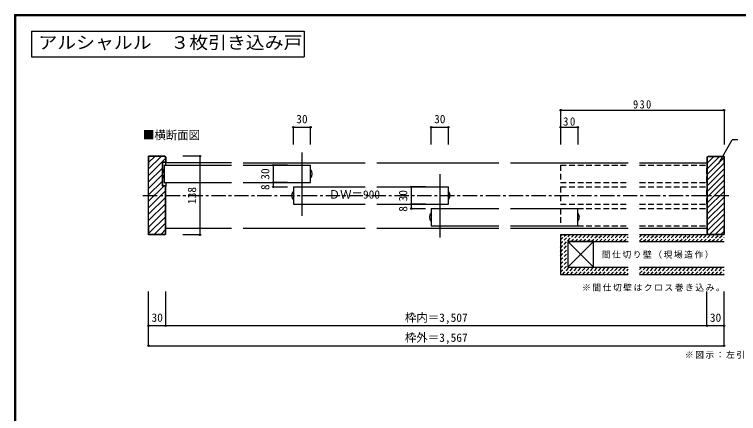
# Model space of a CAD drawing. Units: millimetres, scale not verified. Extents: x -973 to 977, y -718 to 696.
# Drawn here: x -973 to 293, y -2 to 696 of the extents above; entities that cross this region are included whole.
import ezdxf
from ezdxf.enums import TextEntityAlignment as Align

# ---------------------------------------------------------------- set-up
doc = ezdxf.new("R2010")
doc.units = ezdxf.units.MM
doc.header["$LTSCALE"] = 5
doc.header["$PDMODE"] = 32
doc.header["$PDSIZE"] = 2.5
for name, pattern in [('CHAIN1', [8, 5, -1, 1, -1]), ('DASHED1', [1.8, 1.2, -0.6]), ('DASHED2', [3, 2, -1])]:
    doc.linetypes.add(name, pattern=pattern)
for name, color, linetype in [('0-1_通り芯', 4, 'CHAIN1'), ('0-2_柱', 7, 'Continuous'), ('0-3_仕上げ', 2, 'Continuous'), ('0-4_枠', 3, 'Continuous'), ('0-6_扉', 6, 'Continuous'), ('0-7_金物', 3, 'Continuous'), ('0-A_文字', 7, 'Continuous'), ('0-B_寸法', 7, 'Continuous'), ('0-C_ハッチ', 4, 'DASHED1'), ('F-1_枠', 6, 'Continuous')]:
    doc.layers.add(name, color=color, linetype=linetype)
doc.styles.add('ＭＳ ゴシック', font='')
doc.styles.get('ＭＳ ゴシック').set_extended_font_data('MS Gothic')

msp = doc.modelspace()

# ---------------------------------------------------------------- linework, layer by layer
at = {"layer": '0-1_通り芯'}
msp.add_line((-748.667, 379.077), (278.178, 379.077), dxfattribs=at)
at = {"layer": '0-2_柱'}
for p, q in [((39.467, 298.577), (-5.533, 253.577)), ((-5.533, 298.577), (39.467, 253.577))]:
    msp.add_line(p, q, dxfattribs=at)
msp.add_lwpolyline([(-5.533, 253.577), (39.467, 253.577), (39.467, 298.577), (-5.533, 298.577)], close=True, dxfattribs=at)
at = {"layer": '0-3_仕上げ'}
for p, q in [((-18.033, 311.077), (-18.033, 241.077)), ((-18.033, 311.077), (100.386, 311.077)), ((120.386, 311.077), (268.178, 311.077)), ((-5.533, 298.577), (-5.533, 253.577)), ((-5.533, 298.577), (100.386, 298.577)), ((120.386, 298.577), (268.178, 298.577)), ((-5.533, 253.577), (100.386, 253.577)), ((120.386, 253.577), (268.178, 253.577)), ((-18.033, 241.077), (100.386, 241.077)), ((120.386, 241.077), (268.178, 241.077))]:
    msp.add_line(p, q, dxfattribs=at)
at = {"layer": '0-4_枠'}
for p, q in [((-710.789, 448.077), (-738.667, 448.077)), ((-738.667, 310.077), (-738.667, 448.077)), ((-738.167, 431.577), (-738.167, 447.577)), ((-710.996, 447.577), (-738.167, 447.577)), ((-709.167, 445.749), (-710.996, 447.577)), ((-708.667, 445.956), (-710.789, 448.077)), ((-709.167, 445.749), (-709.167, 438.077)), ((-708.667, 445.956), (-708.667, 437.577)), ((238.178, 445.956), (240.299, 448.077)), ((238.178, 445.956), (238.178, 313.198)), ((238.678, 445.749), (238.678, 313.406)), ((240.299, 448.077), (268.178, 448.077)), ((268.178, 448.077), (268.178, 311.077)), ((-738.167, 431.577), (-738.667, 431.577)), ((-715.167, 438.077), (-715.167, 396.077)), ((-715.167, 438.077), (-709.167, 438.077)), ((-714.667, 437.577), (-708.667, 437.577)), ((-714.667, 437.577), (-714.667, 396.577)), ((-715.167, 396.077), (-709.167, 396.077)), ((-714.667, 396.577), (-708.667, 396.577)), ((-709.167, 312.406), (-709.167, 396.077)), ((-708.667, 312.198), (-708.667, 396.577)), ((267.678, 326.077), (268.178, 326.077)), ((267.678, 326.077), (267.678, 311.577)), ((-710.789, 310.077), (-738.667, 310.077)), ((-710.996, 310.577), (-738.167, 310.577)), ((-710.996, 310.577), (-709.167, 312.406)), ((-710.789, 310.077), (-708.667, 312.198)), ((240.299, 311.077), (238.178, 313.198)), ((240.506, 311.577), (238.678, 313.406)), ((240.299, 311.077), (268.178, 311.077)), ((240.506, 311.577), (267.678, 311.577))]:
    msp.add_line(p, q, dxfattribs=at)
for points in [[(238.678, 445.749), (240.507, 447.577), (267.678, 447.577)], [(267.678, 447.577), (267.678, 433.077), (268.178, 433.077)], [(-738.167, 310.577), (-738.167, 325.077), (-738.667, 325.077)]]:
    msp.add_lwpolyline(points, dxfattribs=at)
at = {"layer": '0-6_扉', "color": 3}
for p, q in [((-470.331, 454.577), (-470.331, 343.59)), ((-228.994, 416.577), (-228.994, 305.59))]:
    msp.add_line(p, q, dxfattribs=at)
at = {"layer": '0-6_扉'}
for p, q in [((-711.667, 432.077), (-593.499, 432.077)), ((-711.667, 432.077), (-711.667, 402.077)), ((-573.499, 432.077), (-455.456, 432.077)), ((-455.456, 402.077), (-455.456, 432.077)), ((-711.667, 402.077), (-593.499, 402.077)), ((-573.499, 402.077), (-455.456, 402.077)), ((-485.456, 394.077), (-359.662, 394.077)), ((-485.456, 394.077), (-485.456, 364.077)), ((-339.662, 394.077), (-214.245, 394.077)), ((-214.245, 364.077), (-214.245, 394.077)), ((-485.456, 364.077), (-359.662, 364.077)), ((-339.662, 364.077), (-214.245, 364.077)), ((-244.245, 356.077), (-125.825, 356.077)), ((-244.245, 356.077), (-244.245, 326.077)), ((-105.825, 356.077), (11.967, 356.077)), ((-244.245, 326.077), (-125.825, 326.077))]:
    msp.add_line(p, q, dxfattribs=at)
at = {"layer": '0-6_扉', "color": 2, "linetype": 'DASHED2'}
for p, q in [((-18.033, 432.077), (-18.033, 402.077)), ((-18.033, 432.077), (100.386, 432.077)), ((120.386, 432.077), (238.178, 432.077)), ((238.178, 402.077), (238.178, 432.077)), ((-18.033, 402.077), (100.386, 402.077)), ((-18.033, 394.077), (-18.033, 364.077)), ((-18.033, 394.077), (100.386, 394.077)), ((120.386, 402.077), (238.178, 402.077)), ((120.386, 394.077), (238.178, 394.077)), ((238.178, 364.077), (238.178, 394.077)), ((-18.033, 364.077), (100.386, 364.077)), ((-18.033, 356.077), (-18.033, 326.077)), ((-18.033, 356.077), (100.386, 356.077)), ((120.386, 364.077), (238.178, 364.077)), ((120.386, 356.077), (238.178, 356.077)), ((238.178, 356.077), (238.178, 326.077)), ((-18.033, 326.077), (100.386, 326.077)), ((120.386, 326.077), (238.178, 326.077))]:
    msp.add_line(p, q, dxfattribs=at)
at = {"layer": '0-6_扉'}
msp.add_lwpolyline([(-105.825, 326.077), (11.967, 326.077), (11.967, 356.077)], dxfattribs=at)
at = {"layer": '0-7_金物', "color": 4}
for p, q in [((-593.499, 436.077), (-708.667, 436.077)), ((-708.667, 432.064), (-708.667, 436.077)), ((-573.499, 436.077), (-359.662, 436.077)), ((-339.662, 436.077), (-125.825, 436.077)), ((-105.825, 436.077), (100.386, 436.077)), ((120.386, 436.077), (238.178, 436.077)), ((-708.667, 402.064), (-708.667, 394.564)), ((-708.667, 322.077), (-593.499, 322.077)), ((-573.499, 322.077), (-359.662, 322.077)), ((-339.662, 322.077), (-125.825, 322.077)), ((-105.825, 322.077), (100.386, 322.077)), ((120.386, 322.077), (238.178, 322.077))]:
    msp.add_line(p, q, dxfattribs=at)
at = {"layer": '0-7_金物', "color": 7}
for centre, start, end in [((-703.792, 417.077), 136.39718, 223.60282), ((-463.331, 417.077), 316.39718, 43.60282), ((-477.581, 379.077), 136.39718, 223.60282), ((-222.12, 379.077), 316.39718, 43.60282), ((-236.37, 341.077), 136.39718, 223.60282), ((4.092, 341.077), 316.39718, 43.60282)]:
    msp.add_arc(centre, 10.875, start, end, dxfattribs=at)
at = {"layer": '0-A_文字', "color": 3}
for p, q in [((-943.333, 666.667), (-943.333, 621.667)), ((-943.333, 666.667), (-466.458, 666.667)), ((-466.458, 666.667), (-466.458, 621.667)), ((-943.333, 621.667), (-466.458, 621.667))]:
    msp.add_line(p, q, dxfattribs=at)
at = {"layer": '0-A_文字'}
for p in [(258.112, 434.645), (292.322, 476.577)]:
    msp.add_line(p, (282.322, 476.577), dxfattribs=at)
at = {"layer": '0-B_寸法', "color": 4}
for p, q in [((-18.033, 528.577), (268.178, 528.577)), ((-18.033, 528.577), (-18.033, 468.577)), ((268.178, 528.577), (268.178, 468.577)), ((-455.456, 468.577), (-455.456, 498.577)), ((-214.245, 468.577), (-214.245, 498.577)), ((-18.033, 498.577), (11.967, 498.577)), ((-18.033, 498.577), (-18.033, 468.577)), ((11.967, 498.577), (11.967, 468.577)), ((-648.667, 448.077), (-678.667, 448.077)), ((-648.667, 310.077), (-648.667, 448.077)), ((-495.456, 432.077), (-520.502, 432.077)), ((-520.502, 432.077), (-520.502, 394.077)), ((-495.456, 402.077), (-520.502, 402.077)), ((-520.502, 394.077), (-495.456, 394.077)), ((-254.245, 394.077), (-279.291, 394.077)), ((-254.245, 364.077), (-279.291, 364.077)), ((-648.667, 310.077), (-678.667, 310.077)), ((-738.667, 116.077), (-738.667, 211.077)), ((-708.667, 151.077), (-708.667, 211.077)), ((238.178, 151.077), (238.178, 211.077)), ((238.178, 151.077), (238.178, 211.077)), ((268.178, 116.077), (268.178, 211.077)), ((268.178, 151.077), (-738.667, 151.077)), ((-738.667, 116.077), (268.178, 116.077))]:
    msp.add_line(p, q, dxfattribs=at)
for points in [[(-485.456, 468.577), (-485.456, 498.577), (-455.456, 498.577)], [(-244.245, 468.577), (-244.245, 498.577), (-214.245, 498.577)], [(-279.291, 394.077), (-279.291, 356.077), (-254.245, 356.077)]]:
    msp.add_lwpolyline(points, dxfattribs=at)
at = {"layer": '0-B_寸法'}
for p in [(-18.033, 528.577), (268.178, 528.577), (-485.456, 498.577), (-455.456, 498.577), (-244.245, 498.577), (-214.245, 498.577), (-18.033, 498.577), (11.967, 498.577), (-648.667, 448.077), (-520.502, 432.077), (-520.502, 402.077), (-520.502, 394.077), (-279.291, 394.077), (-279.291, 364.077), (-279.291, 356.077), (-648.667, 310.077), (-738.667, 151.077), (-708.667, 151.077), (238.178, 151.077), (238.178, 151.077), (268.178, 151.077), (-738.667, 116.077), (268.178, 116.077)]:
    msp.add_point(p, dxfattribs=at)
at = {"layer": '0-C_ハッチ', "linetype": 'Continuous'}
for p, q in [((-738.667, 425.518), (-716.608, 447.577)), ((-738.167, 437.332), (-727.922, 447.577)), ((-714.795, 438.077), (-709.167, 443.704)), ((250.463, 447.577), (238.678, 435.792)), ((238.678, 425.892), (260.363, 447.577)), ((267.678, 444.993), (238.678, 415.993)), ((-738.667, 414.204), (-715.167, 437.704)), ((267.678, 435.093), (238.678, 406.093)), ((-738.667, 402.891), (-715.167, 426.391)), ((268.178, 425.694), (238.678, 396.194)), ((-738.667, 391.578), (-715.167, 415.077)), ((268.178, 415.794), (238.678, 386.294)), ((268.178, 405.895), (238.678, 376.395)), ((-738.667, 380.263), (-715.167, 403.763)), ((-738.667, 368.95), (-711.54, 396.077)), ((268.178, 395.995), (238.678, 366.495)), ((-738.667, 357.636), (-709.167, 387.136)), ((268.178, 386.096), (238.678, 356.596)), ((-738.667, 346.322), (-709.167, 375.822)), ((268.178, 376.196), (238.678, 346.696)), ((-738.667, 335.008), (-709.167, 364.508)), ((268.178, 366.297), (238.678, 336.797)), ((268.178, 356.397), (238.678, 326.897)), ((-738.167, 324.194), (-709.167, 353.195)), ((268.178, 346.498), (238.678, 316.998)), ((-738.167, 312.881), (-709.167, 341.881)), ((-727.657, 312.077), (-709.167, 330.567)), ((268.178, 336.598), (243.157, 311.577)), ((-716.344, 312.077), (-709.167, 319.254)), ((268.178, 326.699), (253.056, 311.577)), ((267.678, 316.299), (262.956, 311.577))]:
    msp.add_line(p, q, dxfattribs=at)
at = {"layer": '0-C_ハッチ'}
for p, q in [((-18.033, 287.155), (5.888, 311.077)), ((-18.033, 294.226), (-1.183, 311.077)), ((-18.033, 301.298), (-8.254, 311.077)), ((-18.033, 308.369), (-15.325, 311.077)), ((0.459, 298.577), (12.959, 311.077)), ((7.531, 298.577), (20.031, 311.077)), ((14.602, 298.577), (27.102, 311.077)), ((21.673, 298.577), (34.173, 311.077)), ((28.744, 298.577), (41.244, 311.077)), ((35.815, 298.577), (48.315, 311.077)), ((42.886, 298.577), (55.386, 311.077)), ((49.957, 298.577), (62.457, 311.077)), ((57.028, 298.577), (69.528, 311.077)), ((64.099, 298.577), (76.599, 311.077)), ((71.17, 298.577), (83.67, 311.077)), ((78.241, 298.577), (90.741, 311.077)), ((85.312, 298.577), (97.812, 311.077)), ((92.383, 298.577), (100.386, 306.58)), ((120.386, 306.385), (125.078, 311.077)), ((120.386, 299.314), (132.149, 311.077)), ((126.72, 298.577), (139.22, 311.077)), ((133.791, 298.577), (146.291, 311.077)), ((140.862, 298.577), (153.362, 311.077)), ((147.933, 298.577), (160.433, 311.077)), ((155.004, 298.577), (167.504, 311.077)), ((162.076, 298.577), (174.576, 311.077)), ((169.147, 298.577), (181.647, 311.077)), ((176.218, 298.577), (188.718, 311.077)), ((183.289, 298.577), (195.789, 311.077)), ((190.36, 298.577), (202.86, 311.077)), ((197.431, 298.577), (209.931, 311.077)), ((204.502, 298.577), (217.002, 311.077)), ((211.573, 298.577), (224.073, 311.077)), ((218.644, 298.577), (231.144, 311.077)), ((225.715, 298.577), (238.215, 311.077)), ((232.786, 298.577), (245.286, 311.077)), ((239.857, 298.577), (252.357, 311.077)), ((246.928, 298.577), (259.428, 311.077)), ((253.999, 298.577), (266.499, 311.077)), ((261.07, 298.577), (268.178, 305.685)), ((-18.033, 280.084), (-5.533, 292.584)), ((99.454, 298.577), (100.386, 299.509)), ((268.142, 298.577), (268.178, 298.614)), ((-18.033, 273.013), (-5.533, 285.513)), ((-18.033, 265.942), (-5.533, 278.442)), ((-18.033, 258.871), (-5.533, 271.371)), ((-18.033, 251.8), (-5.533, 264.3)), ((-18.033, 244.729), (-5.533, 257.229)), ((-14.614, 241.077), (-2.114, 253.577)), ((-7.543, 241.077), (4.957, 253.577)), ((-0.472, 241.077), (12.028, 253.577)), ((6.599, 241.077), (19.099, 253.577)), ((13.67, 241.077), (26.17, 253.577)), ((20.741, 241.077), (33.241, 253.577)), ((27.812, 241.077), (40.312, 253.577)), ((34.883, 241.077), (47.383, 253.577)), ((41.954, 241.077), (54.454, 253.577)), ((49.025, 241.077), (61.525, 253.577)), ((56.097, 241.077), (68.597, 253.577)), ((63.168, 241.077), (75.668, 253.577)), ((70.239, 241.077), (82.739, 253.577)), ((77.31, 241.077), (89.81, 253.577)), ((84.381, 241.077), (96.881, 253.577)), ((120.386, 242.745), (131.218, 253.577)), ((120.386, 249.816), (124.147, 253.577)), ((125.789, 241.077), (138.289, 253.577)), ((132.86, 241.077), (145.36, 253.577)), ((139.931, 241.077), (152.431, 253.577)), ((147.002, 241.077), (159.502, 253.577)), ((154.073, 241.077), (166.573, 253.577)), ((161.144, 241.077), (173.644, 253.577)), ((168.215, 241.077), (180.715, 253.577)), ((175.286, 241.077), (187.786, 253.577)), ((182.357, 241.077), (194.857, 253.577)), ((189.428, 241.077), (201.928, 253.577)), ((196.499, 241.077), (208.999, 253.577)), ((203.57, 241.077), (216.07, 253.577)), ((210.642, 241.077), (223.142, 253.577)), ((217.713, 241.077), (230.213, 253.577)), ((224.784, 241.077), (237.284, 253.577)), ((231.855, 241.077), (244.355, 253.577)), ((238.926, 241.077), (251.426, 253.577)), ((245.997, 241.077), (258.497, 253.577)), ((253.068, 241.077), (265.568, 253.577)), ((91.452, 241.077), (100.386, 250.011)), ((98.523, 241.077), (100.386, 242.94)), ((260.139, 241.077), (268.178, 249.116)), ((267.21, 241.077), (268.178, 242.045))]:
    msp.add_line(p, q, dxfattribs=at)
at = {"layer": 'F-1_枠'}
for p, q in [((-973.347, 695.833), (-973.347, -700.833)), ((-973.347, 695.833), (976.653, 695.833)), ((-973.347, 695), (976.653, 695)), ((-973.347, 694.167), (976.653, 694.167)), ((-972.514, 695.833), (-972.514, -700.833)), ((-971.68, 695.833), (-971.68, -700.833))]:
    msp.add_line(p, q, dxfattribs=at)

# ---------------------------------------------------------------- texts
at = {"layer": '0-A_文字', "color": 3, "style": 'ＭＳ ゴシック', "width": 1.1}
msp.add_text('アルシャルル\u3000３枚引き込み戸', height=21.99, dxfattribs=at).set_placement((-931.458, 629.167), align=Align.BOTTOM_LEFT)
at = {"layer": '0-A_文字', "style": 'ＭＳ ゴシック'}
msp.add_text('■横断面図', height=14.66, dxfattribs=at).set_placement((-748.667, 473.079), align=Align.BOTTOM_LEFT)
at = {"layer": '0-A_文字', "char_height": 11, "attachment_point": 7, "style": 'ＭＳ ゴシック'}
for s, insert in [('\\T1.17;間仕切り壁（現場造作）', (54.125, 268.577)), ('\\T1.17;※間仕切壁はクロス巻き込み。', (19.625, 211.077)), ('\\T1.17;※図示：左引き手', (199.428, 93.577))]:
    msp.add_mtext(s, dxfattribs=dict(at, insert=insert))
at = {"layer": '0-B_寸法', "style": 'ＭＳ ゴシック'}
for s, p in [('30', (-480.456, 501.077)), ('30', (-239.245, 501.077)), ('ＤＷ＝900', (-423.673, 369.077)), ('30', (-733.667, 153.577)), ('枠内＝3,507', (-290.245, 153.577)), ('30', (243.178, 153.577)), ('枠外＝3,567', (-290.245, 118.577))]:
    msp.add_text(s, height=14.66, dxfattribs=at).set_placement(p, align=Align.BOTTOM_LEFT)
for s, p in [('30', (-523.002, 406.578)), ('138', (-651.167, 364.077)), ('8', (-523.002, 388.577)), ('30', (-281.791, 368.578)), ('8', (-281.791, 350.577))]:
    msp.add_text(s, height=14.66, rotation=90, dxfattribs=at).set_placement(p, align=Align.BOTTOM_LEFT)
at = {"layer": '0-B_寸法', "char_height": 14.66, "attachment_point": 7, "style": 'ＭＳ ゴシック'}
for s, insert in [('\\T1.27;\\W0.9;930', (108.822, 531.077)), ('\\T1.27;\\W0.95;30', (-13.658, 501.077))]:
    msp.add_mtext(s, dxfattribs=dict(at, insert=insert))

doc.saveas('drawing.dxf')
